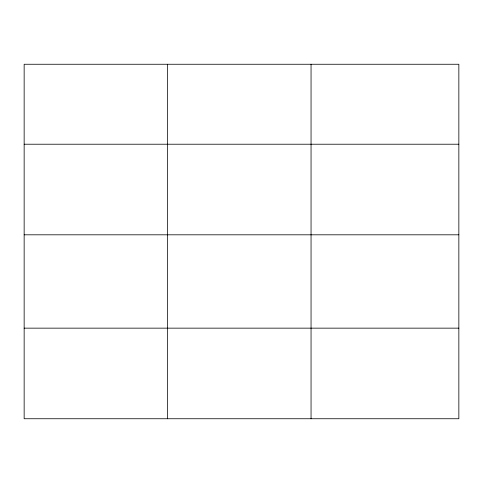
<?xml version="1.0" encoding="UTF-8"?>
<svg xmlns="http://www.w3.org/2000/svg" width="483" height="483" viewBox="0 0 483 483"><rect width="100%" height="100%" fill="white"/><g stroke="black" fill="none" stroke-linecap="round" stroke-linejoin="round"><path stroke-width="0.72" d="M458.85 234.81L458.85 64.257L24.15 64.257L24.15 418.743L458.85 418.743L458.85 234.81L24.15 234.81M24.15 144.218L458.85 144.218M24.15 328.15L458.85 328.15M311.052 64.257L311.052 418.743M167.601 64.257L167.601 418.743"/></g></svg>
